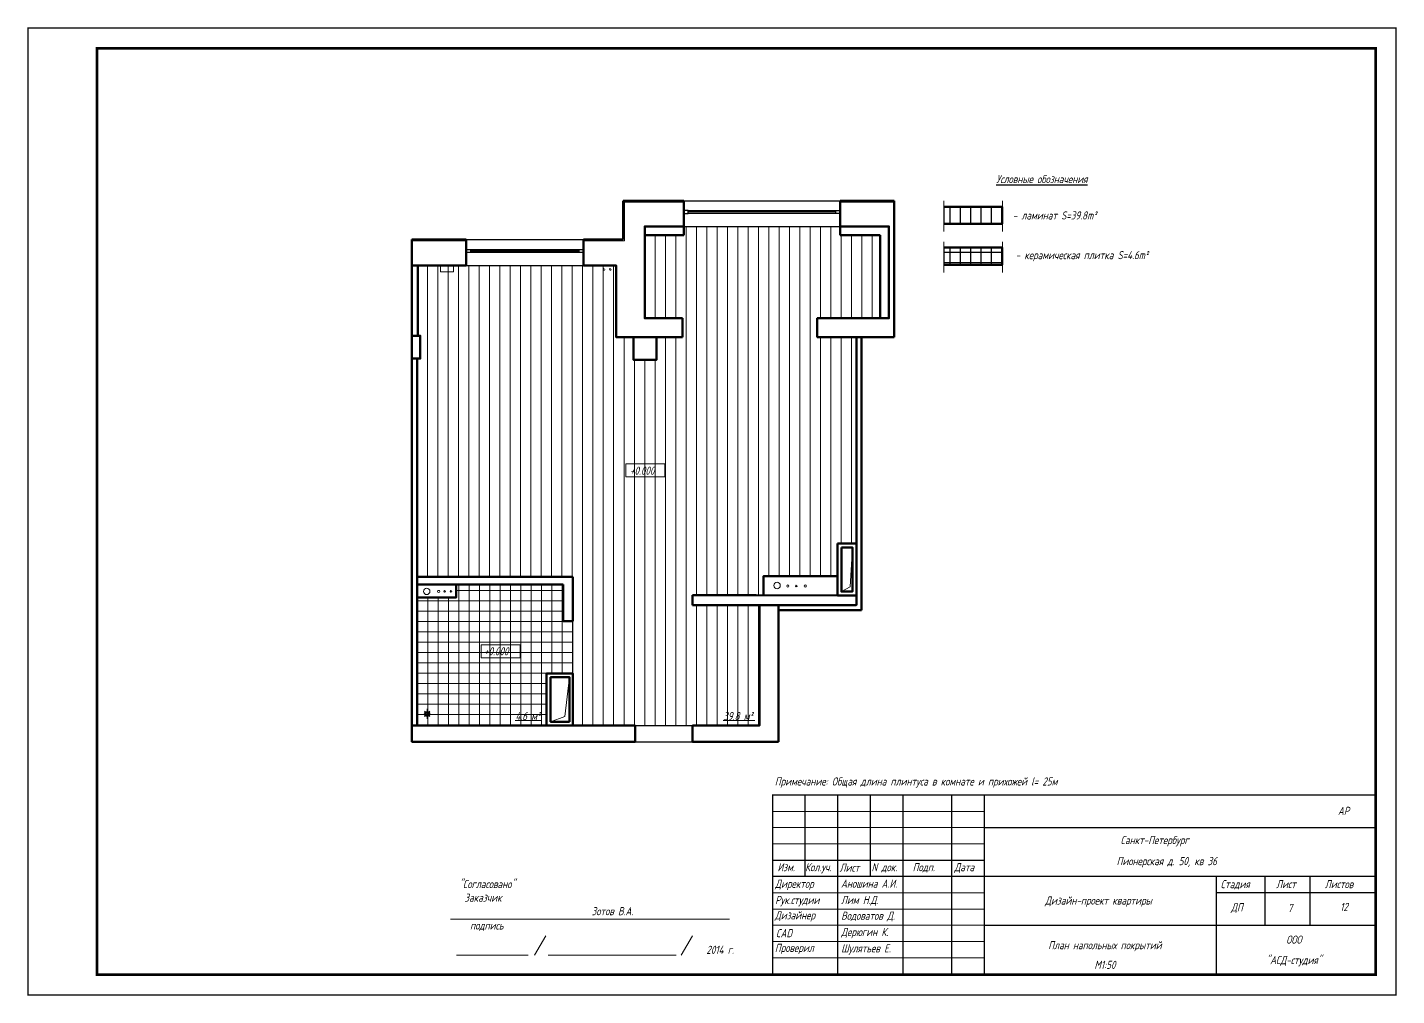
# Model space of a CAD drawing. Header units: millimetres. Extents: x 653176 to 972033, y 753746 to 925850.
# Drawn here: x 832256 to 853276, y 780229 to 795099 of the extents above; entities that cross this region are included whole.
import ezdxf
from ezdxf.enums import TextEntityAlignment as Align

# ---------------------------------------------------------------- set-up
doc = ezdxf.new("R2010")
doc.units = ezdxf.units.MM
doc.header["$LTSCALE"] = 10
doc.linetypes.add('HIDDEN', pattern=[0.375, 0.25, -0.125])
doc.linetypes.add('Воздушная', pattern=[3.96875, 2.38125, -1.5875])
doc.layers.get('0').update_dxf_attribs({"color": 65, "lineweight": 25})
for name, color, linetype, lineweight in [('A-FLOR-OVHD', 8, 'Воздушная', 18), ('AL', 7, 'Continuous', 30), ('stamp', 253, 'Continuous', 18), ('wall', 95, 'Continuous', 60), ('МЕБ', 255, 'Continuous', 20), ('мебель_Ном_пера__1_Pen_No__1', 7, 'Continuous', 13), ('проем', 252, 'Continuous', 13), ('размh150', 7, 'Continuous', 9), ('Текст', 132, 'Continuous', 25), ('ТЕКСТ1', 90, 'Continuous', 25), ('штрих', 22, 'Continuous', 0)]:
    doc.layers.add(name, color=color, linetype=linetype, lineweight=lineweight)
doc.layers.add('Mebel', color=7, linetype='Continuous')
doc.layers.add('Мебель', color=7, linetype='Continuous')
doc.styles.add('ГОСТ тип А', font='gost_a.shx', dxfattribs={"oblique": 15, "height": 125})

# ---------------------------------------------------------------- blocks, each defined once
blk = doc.blocks.new('трубы')
at = {"layer": 'проем'}
for centre, radius in [((366230, 904101), 50), ((366396, 904094), 16), ((366526, 904094), 12.5), ((366664, 904094), 16), ((360852, 904012), 50)]:
    blk.add_circle(centre, radius, dxfattribs=at)

msp = doc.modelspace()

# ---------------------------------------------------------------- hatches: boundary and pattern name
h = msp.add_hatch()
h.set_pattern_fill('ANSI31', color=252, scale=50, angle=45)
h.set_pattern_definition([(90, (158717.23, -36077.95), (-158.75, 1e-14), [])])
h.paths.add_polyline_path([(846327.5, 792343.3), (847224, 792343.3), (847224, 792079.8), (846327.5, 792079.8)])
h = msp.add_hatch()
h.set_pattern_fill('ANSI37', color=252, scale=50, angle=45)
h.set_pattern_definition([(90, (158717.23, -36077.95), (-158.75, 1e-14), []), (180, (158717.23, -36077.95), (-1e-14, -158.75), [])])
h.paths.add_polyline_path([(846327.5, 791716.2), (847224, 791716.2), (847224, 791452.7), (846327.5, 791452.7)])
at = {"layer": 'штрих'}
h = msp.add_hatch(dxfattribs=at)
h.set_pattern_fill('ANSI31', color=252, scale=50, angle=45)
h.set_pattern_definition([(90, (839668.24, 787797.27), (-158.75, 1e-14), [])])
h.paths.add_polyline_path([(843497.2, 784378.1), (842467.2, 784378.1), (842467.2, 784378.6), (841587.2, 784378.6), (841587.2, 784378.1), (840627.2, 784378.1), (840627.2, 786662.5), (838237.3, 786662.5), (838237.2, 790013.1), (838287.2, 790013.1), (838287.2, 790363.1), (838247.2, 790363.1), (838248.2, 791443.1), (841292.2, 791443.1), (841292.2, 790343.1), (841562.2, 790343.1), (841562.2, 789993.1), (841912.2, 789993.1), (841912.2, 790343.1), (842312.2, 790343.1), (842312.2, 790632.1), (841732.2, 790632.1), (841732.2, 791907.1), (842332.2, 791907.1), (842332.2, 792043.1), (844732.2, 792043.1), (844732.2, 791907.1), (845346.2, 791907.1), (845346.2, 790632.1), (844382.2, 790632.1), (844382.2, 790343.1), (844982.2, 790343.1), (844982.2, 787173.1), (844692.2, 787173.1), (844692.2, 786673.4), (843557.8, 786673.4), (843557.8, 786378), (842467.2, 786378.1), (842467.2, 786228.1), (843497.2, 786228.1)])
h = msp.add_hatch(dxfattribs=at)
h.set_pattern_fill('ANSI37', color=252, scale=50, angle=45)
h.set_pattern_definition([(90, (839038.39, 784862.02), (-158.75, 1e-14), []), (180, (839038.39, 784862.02), (-1e-14, -158.75), [])])
h.paths.add_polyline_path([(840478.6, 786542.5), (838837.4, 786542.3), (838837.4, 786342.5), (838238.2, 786342.5), (838238.2, 784379.1), (840227.2, 784379.1), (840227.2, 785178.1), (840627.2, 785178.2), (840626.9, 785978.2), (840478.6, 785978.2)])

# ---------------------------------------------------------------- linework, layer by layer
at = {"layer": 'A-FLOR-OVHD'}
for centre in [(841107.6, 791383.1), (841107.6, 791382.1), (841203.2, 791383.1), (841203.2, 791382.1)]:
    msp.add_circle(centre, 12.5, dxfattribs=at)
at = {"layer": 'AL', "color": 7, "const_width": 20}
msp.add_lwpolyline([(832265.5, 795089.1), (853265.5, 795089.1), (853265.5, 780239.1), (832265.5, 780239.1), (832265.5, 795089.1)], dxfattribs=at)
for points in [[(833315.5, 794789.1), (852965.5, 794789.1), (852965.5, 780539.1), (833315.5, 780539.1)], [(833325.5, 794779.1), (852955.5, 794779.1), (852955.5, 780549.1), (833325.5, 780549.1)], [(833335.5, 794769.1), (852945.5, 794769.1), (852945.5, 780559.1), (833335.5, 780559.1)]]:
    msp.add_lwpolyline(points, close=True, dxfattribs=at)
at = {"layer": 'Defpoints'}
for points in [[(846327.5, 792343.3), (847224, 792343.3), (847224, 792079.8), (846327.5, 792079.8)], [(846327.5, 791716.2), (847224, 791716.2), (847224, 791452.7), (846327.5, 791452.7)]]:
    msp.add_lwpolyline(points, close=True, dxfattribs=at)
at = {"layer": 'Mebel', "linetype": 'ByBlock'}
for p, q in [((838237.2, 789052.5), (838237.2, 789157.5)), ((838237.2, 789052.5), (838237.2, 787612.5)), ((844982.4, 787885.8), (844982.4, 787285.8)), ((838237.3, 786692.5), (838237.2, 787612.4))]:
    msp.add_line(p, q, dxfattribs=at)
at = {"layer": 'Mebel', "linetype": 'Continuous', "ltscale": 0.7}
msp.add_line((840627.2, 785178.1), (840626.9, 785978.2), dxfattribs=at)
at = {"layer": 'stamp'}
for p, q in [((846945.5, 783059.1), (843695.5, 783059.1)), ((846945.5, 782809.1), (843695.5, 782809.1)), ((846945.5, 782559.1), (843695.5, 782559.1)), ((846945.5, 781809.1), (843695.5, 781809.1)), ((846945.5, 781559.1), (843695.5, 781559.1)), ((846945.5, 781309.1), (843695.5, 781309.1)), ((846945.5, 781059.1), (843695.5, 781059.1)), ((846945.5, 780809.1), (843695.5, 780809.1))]:
    msp.add_line(p, q, dxfattribs=at)
msp.add_lwpolyline([(852945.5, 783309.1, 20, 20, 0), (843695.5, 783309.1, 20, 20, 0), (843695.5, 780559.1, 0, 0, 0)], format="xyseb", dxfattribs=at)
at = {"layer": 'stamp', "const_width": 20}
for points in [[(844195.5, 783309.1), (844195.5, 782059.1)], [(844695.5, 783309.1), (844695.5, 780559.1)], [(845195.5, 783309.1), (845195.5, 782059.1)], [(845695.5, 783309.1), (845695.5, 780559.1)], [(846445.5, 783309.1), (846445.5, 780559.1)], [(846945.5, 783309.1), (846945.5, 780559.1)], [(852945.5, 782809.1), (846945.5, 782809.1)], [(846945.5, 782309.1), (843695.5, 782309.1)], [(852945.5, 782059.1), (843695.5, 782059.1)], [(850509.1, 782059.1), (850509.1, 780559.1)], [(851254.3, 782059.1), (851254.3, 781309.1)], [(851945.5, 782059.1), (851945.5, 781309.1)], [(852945.5, 781809.1), (850509.1, 781809.1)], [(852945.5, 781309.1), (846945.5, 781309.1)]]:
    msp.add_lwpolyline(points, dxfattribs=at)
at = {"layer": 'stamp', "ltscale": 200}
for points in [[(838751.1, 781403.1), (843036.2, 781403.1)], [(838844.5, 780849.4), (839944.7, 780849.4)], [(840250, 780849.4), (842214.5, 780849.4)]]:
    msp.add_lwpolyline(points, dxfattribs=at)
at = {"layer": 'wall'}
for p, q in [((841402.2, 791843.1), (841402.2, 792433.1)), ((841402.2, 792433.1), (842332.2, 792433.1)), ((842332.2, 792043.1), (842332.2, 792433.1)), ((844732.2, 792433.1), (845562.2, 792433.1)), ((844732.2, 792043.1), (844732.2, 792433.1)), ((845562.2, 792433.1), (845562.2, 790343.1)), ((846327.5, 792343.3), (847224, 792343.3)), ((847224, 792079.8), (846327.5, 792079.8)), ((838992.2, 791443.1), (838992.2, 791843.1)), ((840792.2, 791443), (840792.2, 791843.1)), ((845346.2, 790632.1), (845346.2, 791907.1)), ((846327.5, 791716.2), (847224, 791716.2)), ((838248.2, 791443.1), (838158.2, 791443.1)), ((847224, 791452.7), (846327.5, 791452.7)), ((841732.2, 790768.1), (841732.2, 790632.1)), ((842312.2, 790632.1), (842312.2, 790343.1)), ((844982.2, 790343.1), (845562.2, 790343.1)), ((845062.2, 786148.1), (845062.2, 790343.1)), ((838237.2, 786753.1), (838238.2, 784379.1)), ((838237.3, 786662.5), (840627.3, 786662.5)), ((840627.3, 786662.5), (840626.9, 785978.2)), ((840478.6, 786542.5), (840478.6, 785978.2)), ((842467.2, 786378.1), (843441.3, 786378)), ((842467.2, 786378.1), (842467.2, 786228.1)), ((843497.2, 786228.1), (842467.2, 786228.1)), ((843497.2, 786228.1), (844977.2, 786228.1)), ((843787.2, 786228.1), (843787.2, 784128.1)), ((843787.2, 786148.1), (845062.2, 786148.1)), ((840478.6, 785978.2), (840626.9, 785978.2)), ((838158.2, 784379.1), (840227.2, 784379.1)), ((840627.2, 784378.1), (841587.2, 784378.1)), ((841587.2, 784127.1), (841587.2, 784378.1)), ((842467.2, 784128.1), (842467.2, 784379.1)), ((843787.2, 784128.1), (842467.2, 784128.1))]:
    msp.add_line(p, q, dxfattribs=at)
for points in [[(842312.2, 790632.1), (841732.2, 790632.1), (841732.2, 792043.1), (842332.2, 792043.1)], [(842332.2, 792043.1), (842332.2, 791907.1)], [(844732.2, 792043.1), (845482.2, 792043.1), (845482.2, 790632.1), (844382.2, 790632.1), (844382.2, 790343.1), (844982.2, 790343.1), (844982.2, 786228.1), (844982.2, 786228.1), (844982.2, 786228.1), (844982.2, 786228.1), (844982.2, 786228.1)], [(844732.2, 792043.1), (844732.2, 791907.1)], [(841587.2, 784378.1), (841587.2, 784128.1), (838158.2, 784128.1), (838158.2, 791843.1)], [(838158.2, 791843.1), (838990.2, 791843.1)], [(840792.2, 791843.1), (841402.2, 791843.1)], [(841732.2, 791907.1), (842332.2, 791907.1)], [(844732.2, 791907.1), (845346.2, 791907.1)], [(838237.2, 786753.1), (838237.2, 790013.1), (838287.2, 790013.1), (838287.2, 790363.1), (838247.2, 790363.1), (838247.2, 791443.1), (838992.2, 791443.1)], [(842312.2, 790343.1), (841292.2, 790343.1), (841292.2, 791443.1), (840792.2, 791443.1)], [(841732.2, 790632.1), (842312.2, 790632.1)], [(844382.2, 790632.1), (845482.2, 790632.1)], [(838158.2, 790363.1), (838287.2, 790363.1), (838287.2, 790013.1), (838158.2, 790013.1)], [(843557.8, 786378), (843557.8, 786673.4), (844692.2, 786673.4)], [(840478.6, 786542.5), (838837.4, 786542.5), (838837.4, 786342.5), (838237.2, 786342.5)], [(838837.4, 786542.5), (838237.3, 786542.3)], [(843441.3, 786378), (844692.2, 786373.1)], [(843497.2, 786228.1), (843497.2, 784378.1), (843497.2, 784378.1)], [(843497.2, 784378.1), (842467.2, 784378.1)]]:
    msp.add_lwpolyline(points, dxfattribs=at)
for points in [[(841562.2, 790343.1), (841912.2, 790343.1), (841912.2, 789993.1), (841562.2, 789993.1)], [(844692.2, 787173.1), (844982.2, 787173.1), (844982.2, 786373.1), (844692.2, 786373.1)], [(844752.2, 787113.1), (844922.2, 787113.1), (844922.2, 786433.1), (844752.2, 786433.1)], [(840227.2, 785178.1), (840627.2, 785178.1), (840627.2, 784378.1), (840227.2, 784378.1)], [(840578.1, 784434.7), (840287.2, 784434.7), (840287.2, 785117.8), (840578.1, 785117.8)]]:
    msp.add_lwpolyline(points, close=True, dxfattribs=at)
at = {"layer": 'МЕБ'}
for p, q in [((841912.2, 790278.1), (841912.2, 790278.1)), ((840627.2, 784378.1), (840627.2, 784468.1))]:
    msp.add_line(p, q, dxfattribs=at)
for points in [[(844922.2, 787113.1), (844885.1, 786507.2), (844752.2, 786433.1)], [(840578.1, 785117.8), (840508.6, 784514.2), (840287.2, 784434.7)]]:
    msp.add_lwpolyline(points, dxfattribs=at)
at = {"layer": 'Мебель', "color": 7, "lineweight": 25}
for p, q in [((838351, 784595.8), (838433.3, 784513.4)), ((838351, 784513.4), (838433.4, 784595.8)), ((838392.2, 784631.1), (838392.2, 784478.2))]:
    msp.add_line(p, q, dxfattribs=at)
at = {"layer": 'Мебель', "color": 7, "linetype": 'HIDDEN'}
for p, q in [((841587.2, 784378.1), (842467.2, 784379.1)), ((841587.2, 784127.1), (842467.2, 784128.1))]:
    msp.add_line(p, q, dxfattribs=at)
at = {"layer": 'Мебель', "color": 7, "lineweight": 25}
for radius in [38.2, 27.2]:
    msp.add_circle((838392.2, 784554.6), radius, dxfattribs=at)
at = {"layer": 'мебель_Ном_пера__1_Pen_No__1', "linetype": 'Continuous'}
for p, q in [((844665.6, 792287.6), (842398.8, 792287.6)), ((844665.6, 792271.7), (842398.8, 792271.7)), ((844665.6, 792259), (842398.8, 792259)), ((844665.6, 792243.1), (842398.8, 792243.1)), ((840725.6, 791643.1), (838992.2, 791643.1)), ((840725.6, 791687.6), (839058.8, 791687.6)), ((840725.6, 791671.7), (839058.8, 791671.7)), ((840725.6, 791659), (839058.8, 791659))]:
    msp.add_line(p, q, dxfattribs=at)
at = {"layer": 'проем', "lineweight": 30}
for p, q in [((842332.2, 792433.1), (844732.2, 792433.1)), ((842332.2, 792043.1), (844732.2, 792043.1)), ((838992.2, 791843.1), (840792.2, 791843.1)), ((838992.2, 791443.1), (840792.2, 791443.1))]:
    msp.add_line(p, q, dxfattribs=at)
at = {"layer": 'проем'}
msp.add_line((838992.2, 791823.1), (838156.2, 791823.1), dxfattribs=at)
for points in [[(840792.2, 791823.1), (841420.2, 791823.1), (841420.2, 792413.1), (842332.2, 792413.1)], [(844732.2, 792413.1), (845562.2, 792413.1)], [(838698.2, 791343.1), (838598.2, 791343.1), (838598.2, 791443.1)], [(838698.2, 791343.1), (838798.2, 791343.1), (838798.2, 791443.1)]]:
    msp.add_lwpolyline(points, dxfattribs=at)
at = {"layer": 'проем', "lineweight": 30}
for points in [[(842398.8, 792243.1), (842398.8, 792287.6), (842332.2, 792287.6), (842332.2, 792243.1)], [(844665.6, 792243.1), (844665.6, 792287.6), (844732.2, 792287.6), (844732.2, 792243.1)], [(838992.2, 791643.1), (838992.2, 791687.6), (839058.8, 791687.6), (839058.8, 791643.1)], [(840725.6, 791643.1), (840725.6, 791687.6), (840792.2, 791687.6), (840792.2, 791643.1)]]:
    msp.add_lwpolyline(points, close=True, dxfattribs=at)
at = {"layer": 'проем'}
for centre, radius in [((838569.3, 786437.1), 16), ((838660.3, 786437.1), 12.5), ((838757.6, 786437.1), 12.5)]:
    msp.add_circle(centre, radius, dxfattribs=at)
at = {"layer": 'размh150'}
for p, q in [((846326.2, 791963.4), (846326.2, 792433.1)), ((847224, 791963.4), (847224, 792433.1)), ((846326.2, 791336.3), (846326.2, 791806)), ((847224, 791336.3), (847224, 791806)), ((839744.5, 784453.5), (840152.6, 784453.5)), ((842937.1, 784453.5), (843422.2, 784453.5))]:
    msp.add_line(p, q, dxfattribs=at)
for points in [[(841440.7, 788195.1), (842040.7, 788195.1), (842040.7, 788395.1), (841440.7, 788395.1)], [(839223.1, 785417.3), (839823.1, 785417.3), (839823.1, 785617.3), (839223.1, 785617.3)]]:
    msp.add_lwpolyline(points, close=True, dxfattribs=at)
at = {"layer": 'штрих', "ltscale": 200}
for points in [[(840041.5, 780849.4), (840213.9, 781147.9)], [(842292.9, 780849.4), (842465.3, 781147.9)]]:
    msp.add_lwpolyline(points, dxfattribs=at)

# ---------------------------------------------------------------- block references
at = {"layer": 'МЕБ'}
msp.add_blockref('трубы', (477533.6, -117574.2), dxfattribs=at)

# ---------------------------------------------------------------- texts
at = {"layer": 'stamp', "style": 'ГОСТ тип А', "oblique": 15}
for s, p in [('АР', (852461.2, 783066.3)), ('Санкт-Петербург', (849560.8, 782601.3)), ('Пионерская д. 50, кв 36 ', (849779, 782278)), ('ДП', (850823.5, 781573.3)), ('7', (851638.5, 781573.3)), ('12', (852467.5, 781591.5))]:
    msp.add_text(s, height=125, dxfattribs=at).set_placement(p, align=Align.MIDDLE)
for s, p in [('Изм.', (843770.5, 782139.1)), ('Кол.уч.', (844195, 782139.1)), ('Лист', (844724.2, 782133)), ('N док.', (845214.6, 782139.1)), ('Подп.', (845845.5, 782139.1)), ('Дата', (846486.1, 782139.1)), ('Директор', (843734.6, 781884.1)), ('Стадия', (850574.4, 781879.1)), ('Лист', (851425.5, 781879.1)), ('Листов', (852173, 781879.1)), ('Рук.студии', (843734.6, 781634.1)), ('Лим Н.Д.', (844745.8, 781636.5)), ('Дизайнер', (843730.4, 781399.7)), ('подпись', (839051.1, 781243.7)), ('Водоватов Д.', (844748.5, 781393.3)), ('CAD', (843745.2, 781125.8)), ('Дерюгин К.', (844748.5, 781143.3)), ('Проверил', (843730.4, 780899.7)), ('Шулятьев Е.', (844748.5, 780893.3))]:
    msp.add_text(s, height=125, dxfattribs=at).set_placement(p)
at = {"layer": 'stamp', "lineweight": 25, "style": 'ГОСТ тип А', "oblique": 15}
msp.add_text('Аношина А.И.', height=125, dxfattribs=at).set_placement((844745.8, 781886.5))
at = {"layer": 'stamp', "style": 'ГОСТ тип А', "oblique": 15}
for s, p in [('Дизайн-проект квартиры', (848698.2, 781626.6)), ('ООО', (851698.5, 781027)), ('ООО', (851698.5, 781027)), ('План напольных покрытий', (848797.3, 780941.3)), ('М1:50', (848797.3, 780639.4)), ('"АСД-студия"', (851698.5, 780712)), ('"АСД-студия"', (851698.5, 780712))]:
    msp.add_text(s, height=125, dxfattribs=at).set_placement(p, align=Align.CENTER)
at = {"layer": 'размh150', "style": 'ГОСТ тип А', "oblique": 15}
for s, p in [('+0.000', (841506.9, 788228.2)), ('+0.000', (839266.4, 785455.3)), ('4.6 м²', (839747.1, 784459.8)), ('39.8 м²', (842937.1, 784459.8)), ('Примечание: Общая длина плинтуса в комнате и прихожей l= 25м', (843729.3, 783455.7))]:
    msp.add_text(s, height=125, dxfattribs=at).set_placement(p)
at = {"layer": 'Текст', "ltscale": 200, "char_height": 125, "attachment_point": 5, "style": 'ГОСТ тип А'}
for s, insert in [('  "Согласовано"\\PЗаказчик\\P                                               ^I^I^I^I^I^I^I^I       Зотов В.А.', (839250.1, 781734.2)), ('{\\Fgost_a|c238;20}14{\\Fgost_a|c238; }г{\\Fgost_a|c238;.}', (842890.2, 780932.5))]:
    msp.add_mtext(s, dxfattribs=dict(at, insert=insert))
at = {"layer": 'ТЕКСТ1', "ltscale": 200, "char_height": 125, "attachment_point": 5, "style": 'ГОСТ тип А'}
for s, insert in [('{\\LУсловные обозначения}', (847829.6, 792769)), ('- ламинат S=39.8m²', (848024, 792211)), ('- керамическая плитка S=4.6m²', (848442.9, 791584.4))]:
    msp.add_mtext(s, dxfattribs=dict(at, insert=insert))

doc.saveas('drawing.dxf')
